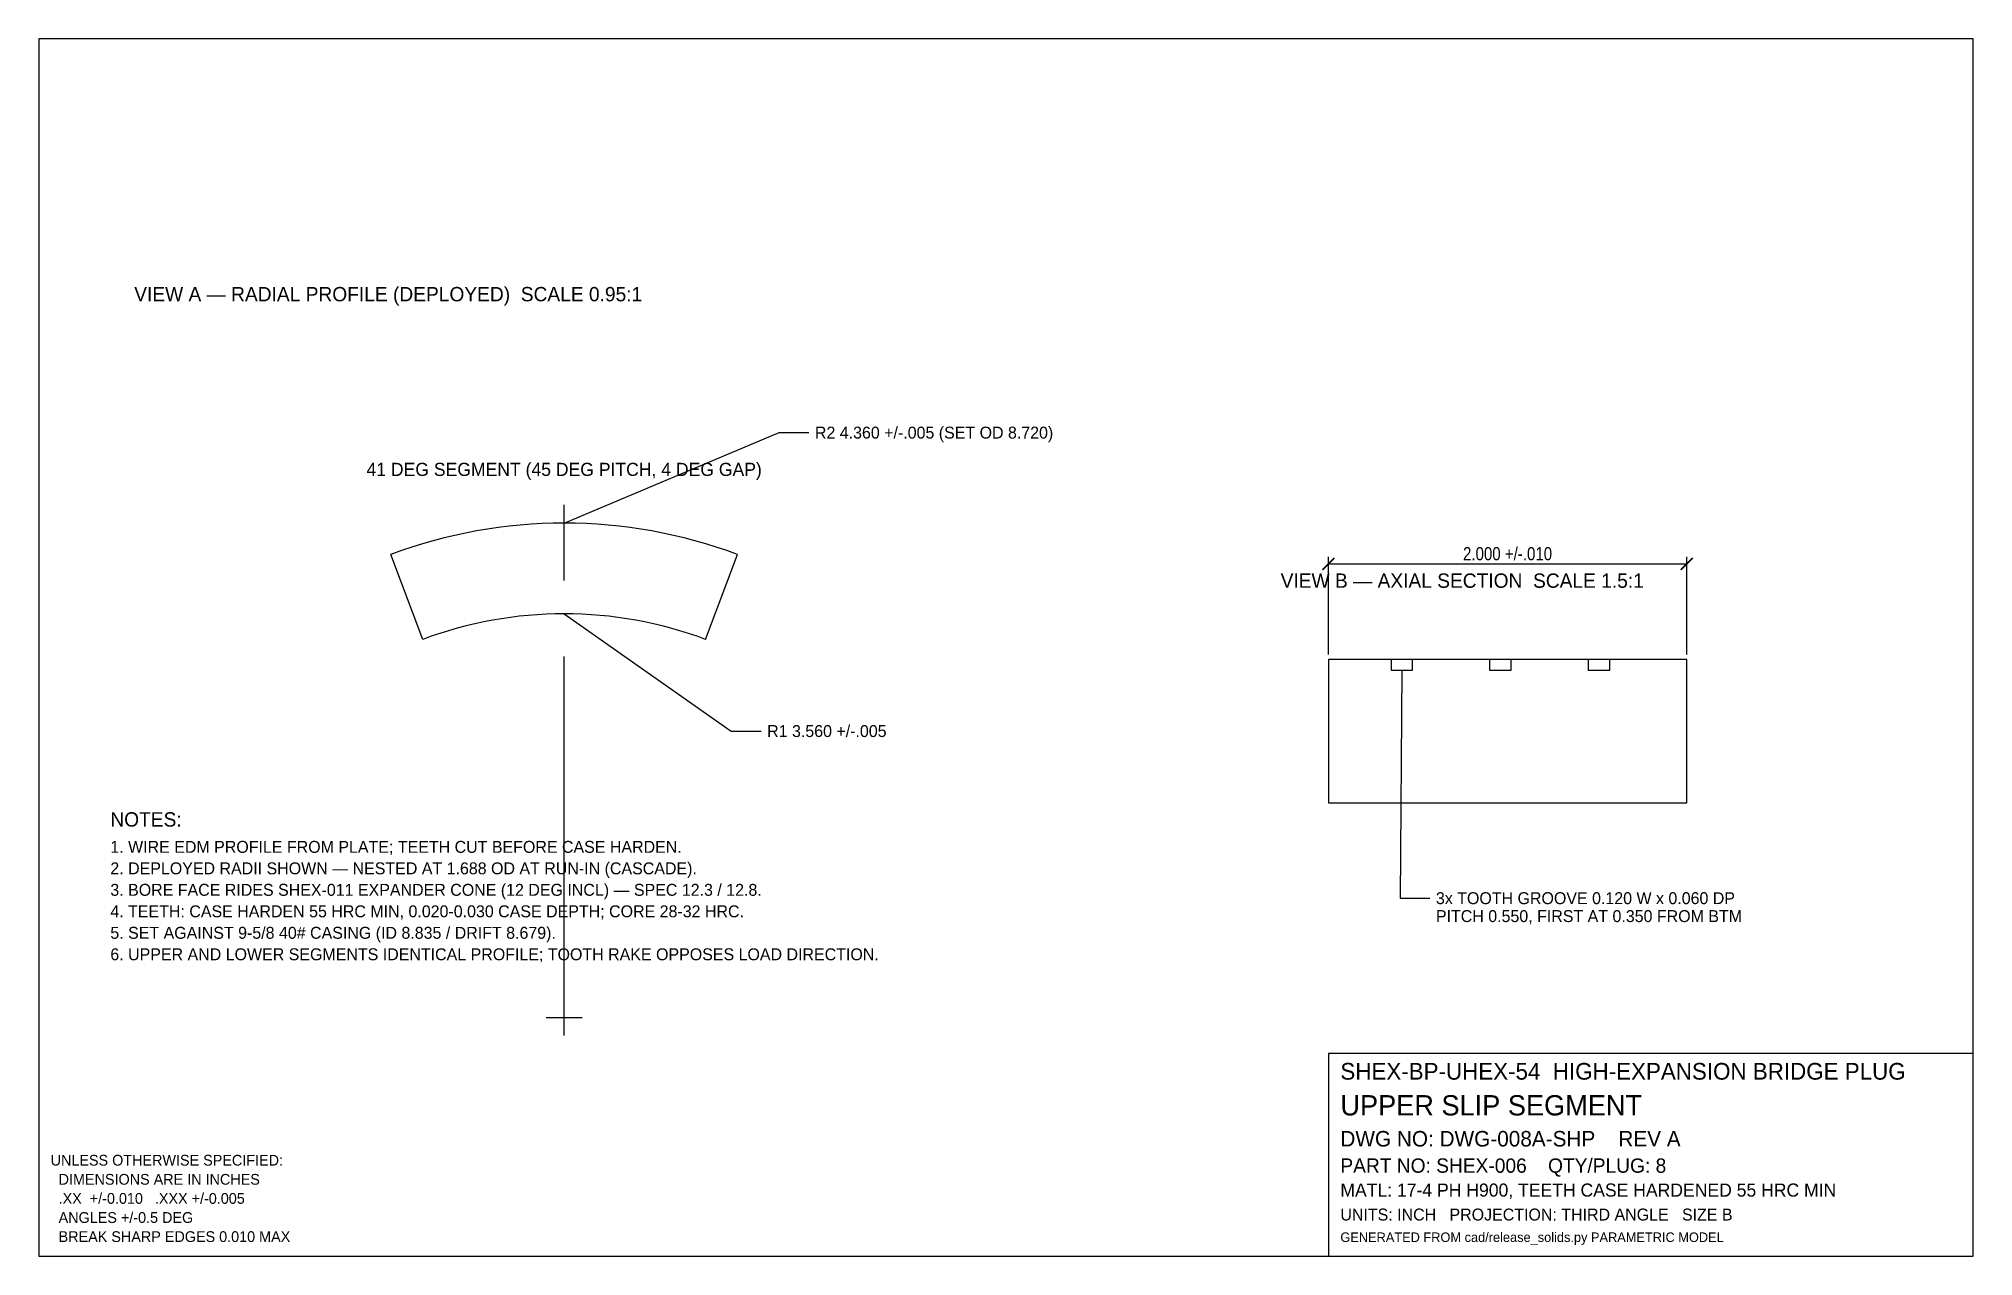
# Model space of a CAD drawing. Header units: inches. Extents: x 0.4 to 16.6, y 0.4 to 10.6.
import ezdxf
from ezdxf.enums import TextEntityAlignment as Align

# ---------------------------------------------------------------- set-up
doc = ezdxf.new("R2010")
doc.units = ezdxf.units.IN
doc.linetypes.add('CENTER', pattern=[5.08, 3.175, -0.635, 0.635, -0.635])
for name, color, linetype in [('BORDER', 7, 'CONTINUOUS'), ('CENTER', 1, 'CENTER'), ('DIM', 4, 'CONTINUOUS'), ('GEOM', 7, 'CONTINUOUS'), ('TEXT', 7, 'CONTINUOUS')]:
    doc.layers.add(name, color=color, linetype=linetype)
doc.styles.add('OpenSansCondensed-Light', font='OpenSansCondensed-Light.ttf')
doc.dimstyles.new('EZDXF', dxfattribs={"dimtxt": 0.11, "dimasz": 0.1, "dimexe": 0.06, "dimexo": 0.04, "dimgap": 0.03, "dimtad": 1, "dimdec": 3, "dimlfac": 100, "dimzin": 12, "dimdsep": 46, "dimtxsty": 'OpenSansCondensed-Light', "dimblk": 'ARCHTICK', "dimcen": 2.5, "dimazin": 3, "dimtfac": 0.5, "dimtmove": 2, "dimatfit": 3})

# ---------------------------------------------------------------- blocks, each defined once
blk = doc.blocks.new('_ARCHTICK')
at = {"color": 0, "linetype": 'BYBLOCK', "const_width": 0.15}
blk.add_lwpolyline([(-0.5, -0.5), (0.5, 0.5)], dxfattribs=at)

msp = doc.modelspace()

# ---------------------------------------------------------------- linework, layer by layer
at = {"layer": 'BORDER'}
for points in [[(0.4, 0.4), (16.6, 0.4), (16.6, 10.6), (0.4, 10.6), (0.4, 0.4)], [(11.2, 0.4), (16.6, 0.4), (16.6, 2.1), (11.2, 2.1), (11.2, 0.4)]]:
    msp.add_lwpolyline(points, dxfattribs=at)
at = {"layer": 'CENTER'}
for p, q in [((4.8, 2.25), (4.8, 6.842)), ((4.65, 2.4), (4.95, 2.4))]:
    msp.add_line(p, q, dxfattribs=at)
at = {"layer": 'DIM'}
for points in [[(4.8, 6.542), (6.6, 7.3), (6.85, 7.3)], [(4.8, 5.782), (6.2, 4.8), (6.45, 4.8)], [(11.815, 5.31), (11.8, 3.4), (12.05, 3.4)]]:
    msp.add_lwpolyline(points, dxfattribs=at)
at = {"layer": 'GEOM'}
for p, q in [((3.6156, 5.5678), (3.3494, 6.2797)), ((5.9844, 5.5678), (6.2506, 6.2797))]:
    msp.add_line(p, q, dxfattribs=at)
for points in [[(11.2, 4.2), (14.2, 4.2), (14.2, 5.4), (11.2, 5.4), (11.2, 4.2)], [(11.725, 5.4), (11.725, 5.31), (11.905, 5.31), (11.905, 5.4)], [(12.55, 5.4), (12.55, 5.31), (12.73, 5.31), (12.73, 5.4)], [(13.375, 5.4), (13.375, 5.31), (13.555, 5.31), (13.555, 5.4)]]:
    msp.add_lwpolyline(points, dxfattribs=at)
for radius in [4.142, 3.382]:
    msp.add_arc((4.8, 2.4), radius, 69.5, 110.5, dxfattribs=at)

# ---------------------------------------------------------------- texts
at = {"layer": 'TEXT'}
for s, height, p in [('VIEW A — RADIAL PROFILE (DEPLOYED)  SCALE 0.95:1', 0.12, (1.2, 8.4)), ('R2 4.360 +/-.005 (SET OD 8.720)', 0.1, (6.9, 7.25)), ('VIEW B — AXIAL SECTION  SCALE 1.5:1', 0.12, (10.8, 6)), ('R1 3.560 +/-.005', 0.1, (6.5, 4.75)), ('NOTES:', 0.12, (1, 4)), ('1. WIRE EDM PROFILE FROM PLATE; TEETH CUT BEFORE CASE HARDEN.', 0.1, (1, 3.78)), ('2. DEPLOYED RADII SHOWN — NESTED AT 1.688 OD AT RUN-IN (CASCADE).', 0.1, (1, 3.6)), ('3. BORE FACE RIDES SHEX-011 EXPANDER CONE (12 DEG INCL) — SPEC 12.3 / 12.8.', 0.1, (1, 3.42)), ('3x TOOTH GROOVE 0.120 W x 0.060 DP', 0.1, (12.1, 3.35)), ('4. TEETH: CASE HARDEN 55 HRC MIN, 0.020-0.030 CASE DEPTH; CORE 28-32 HRC.', 0.1, (1, 3.24)), ('PITCH 0.550, FIRST AT 0.350 FROM BTM', 0.1, (12.1, 3.2)), ('5. SET AGAINST 9-5/8 40# CASING (ID 8.835 / DRIFT 8.679).', 0.1, (1, 3.06)), ('6. UPPER AND LOWER SEGMENTS IDENTICAL PROFILE; TOOTH RAKE OPPOSES LOAD DIRECTION.', 0.1, (1, 2.88)), ('SHEX-BP-UHEX-54  HIGH-EXPANSION BRIDGE PLUG', 0.14, (11.3, 1.88)), ('UPPER SLIP SEGMENT', 0.17, (11.3, 1.58)), ('DWG NO: DWG-008A-SHP    REV A', 0.13, (11.3, 1.32)), ('UNLESS OTHERWISE SPECIFIED:', 0.09, (0.5, 1.16)), ('PART NO: SHEX-006    QTY/PLUG: 8', 0.12, (11.3, 1.1)), ('  DIMENSIONS ARE IN INCHES', 0.09, (0.5, 1)), ('MATL: 17-4 PH H900, TEETH CASE HARDENED 55 HRC MIN', 0.11, (11.3, 0.9)), ('  .XX  +/-0.010   .XXX +/-0.005', 0.09, (0.5, 0.84)), ('  ANGLES +/-0.5 DEG', 0.09, (0.5, 0.68)), ('UNITS: INCH   PROJECTION: THIRD ANGLE   SIZE B', 0.1, (11.3, 0.7)), ('  BREAK SHARP EDGES 0.010 MAX', 0.09, (0.5, 0.52)), ('GENERATED FROM cad/release_solids.py PARAMETRIC MODEL', 0.08, (11.3, 0.52))]:
    msp.add_text(s, height=height, dxfattribs=at).set_placement(p)
msp.add_text('41 DEG SEGMENT (45 DEG PITCH, 4 DEG GAP)', height=0.11, dxfattribs=at).set_placement((4.8, 6.992), align=Align.MIDDLE_CENTER)

# ---------------------------------------------------------------- dimensions: what is measured, and where the dimension line sits
at = {"layer": 'DIM'}
msp.add_linear_dim(base=(11.2, 6.2), p1=(11.2, 5.4), p2=(14.2, 5.4), text='2.000 +/-.010', dimstyle='EZDXF', override={"dimlfac": 0.666667}, dxfattribs=at).render()

doc.saveas('drawing.dxf')
